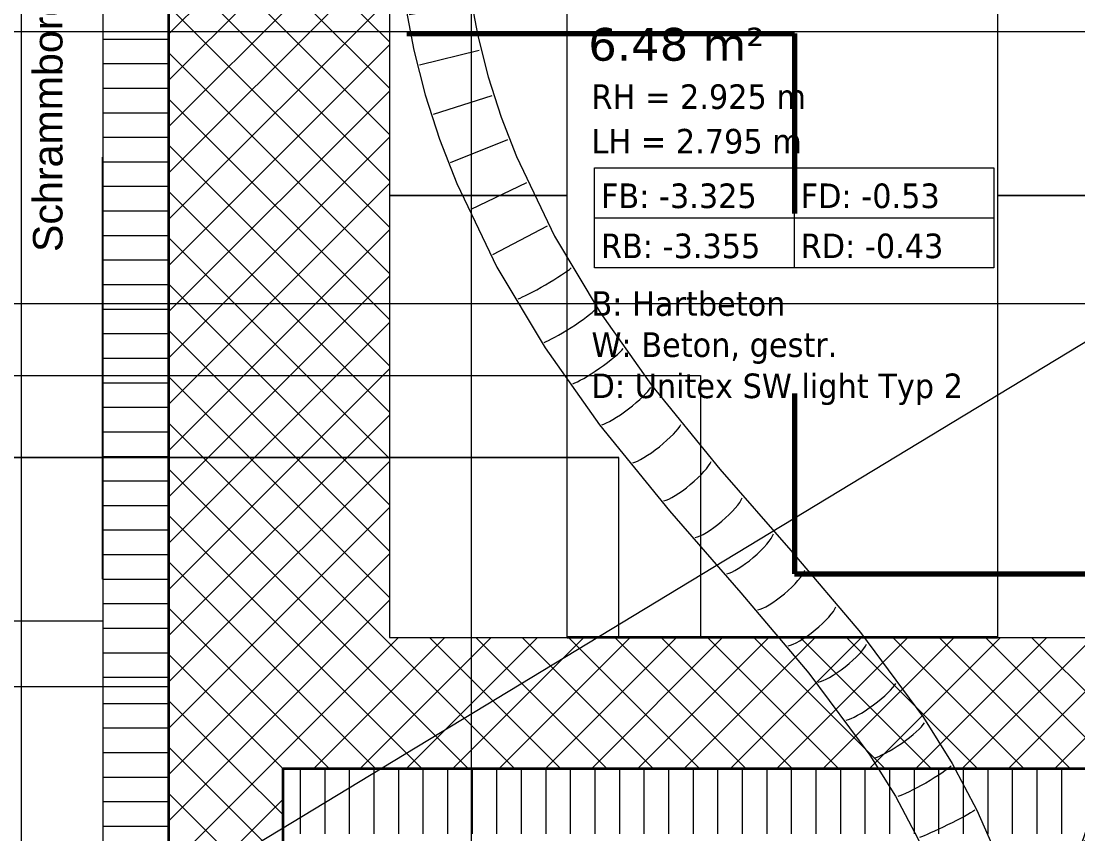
# Model space of a CAD drawing. Extents: x -982 to 937, y -179 to 616.
# Drawn here: x -537.4 to -472.8, y -60.4 to -10.7 of the extents above; entities that cross this region are included whole.
import ezdxf
from ezdxf.lldxf.tags import DXFTag

# ---------------------------------------------------------------- set-up
doc = ezdxf.new("R2010")
doc.units = 0
doc.layers.get('0').update_dxf_attribs({"lineweight": 13})
for name, color, linetype, lineweight in [('A-AREA-____-IDEN', 7, 'Continuous', 5), ('A-DETL-____-HDLN', 7, '_Verdeckte Linien_', 9), ('A-DETL-GENF-HDLN', 7, '_Verdeckte Linien_', 9), ('A-FLOR-____-OVHD', 7, 'Strichpunkt - Fein', 9), ('A-WALL-____-MCUT', 7, 'Continuous', 35), ('A-WALL-____-PATT', 7, 'Continuous', 35), ('E-ELEC-EQPM-OTLN', 7, 'Continuous', 9), ('E-LITE-EQPM-OTLN', 7, 'Continuous', 9), ('S-COLS-____-OTLN', 7, 'Continuous', 9), ('S-GRID-____-OTLN', 7, 'Continuous', 5), ('Text', 7, 'Continuous', 5)]:
    doc.layers.add(name, color=color, linetype=linetype, lineweight=lineweight)
doc.layers.add('EL01_WAN_Röhre Boden', color=7, linetype='Continuous', lineweight=13, true_color=0xff6666)
doc.layers.add('G-____-____-SYMB', color=7, linetype='Strichpunkt - Weit', lineweight=5, true_color=0x008080)
doc.styles.get("Standard").update_dxf_attribs({"font": 'arial.ttf'})
tags = doc.linetypes.add('_Rasterlinie_', pattern=[0.375, 0.2, -0.05, 0.075, -0.05]).pattern_tags.tags
tags[10:11] = [DXFTag(74, 4), DXFTag(75, 0), DXFTag(340, '0'), DXFTag(46, 1.0), DXFTag(50, 0.0), DXFTag(44, 0.0), DXFTag(45, 0.0)]
tags[8:9] = [DXFTag(74, 4), DXFTag(75, 0), DXFTag(340, '0'), DXFTag(46, 1.0), DXFTag(50, 0.0), DXFTag(44, 0.0), DXFTag(45, 0.0)]
tags[6:7] = [DXFTag(74, 4), DXFTag(75, 0), DXFTag(340, '0'), DXFTag(46, 1.0), DXFTag(50, 0.0), DXFTag(44, 0.0), DXFTag(45, 0.0)]
tags[4:5] = [DXFTag(74, 4), DXFTag(75, 0), DXFTag(340, '0'), DXFTag(46, 1.0), DXFTag(50, 0.0), DXFTag(44, 0.0), DXFTag(45, 0.0)]
tags = doc.linetypes.add('_Schnittlinie_', pattern=[0.3, 0.15, -0.05, 0.05, -0.05]).pattern_tags.tags
tags[10:11] = [DXFTag(74, 4), DXFTag(75, 0), DXFTag(340, '0'), DXFTag(46, 1.0), DXFTag(50, 0.0), DXFTag(44, 0.0), DXFTag(45, 0.0)]
tags[8:9] = [DXFTag(74, 4), DXFTag(75, 0), DXFTag(340, '0'), DXFTag(46, 1.0), DXFTag(50, 0.0), DXFTag(44, 0.0), DXFTag(45, 0.0)]
tags[6:7] = [DXFTag(74, 4), DXFTag(75, 0), DXFTag(340, '0'), DXFTag(46, 1.0), DXFTag(50, 0.0), DXFTag(44, 0.0), DXFTag(45, 0.0)]
tags[4:5] = [DXFTag(74, 4), DXFTag(75, 0), DXFTag(340, '0'), DXFTag(46, 1.0), DXFTag(50, 0.0), DXFTag(44, 0.0), DXFTag(45, 0.0)]
tags = doc.linetypes.add('_Verdeckte Linien_', pattern=[0.15, 0.1, -0.05]).pattern_tags.tags
tags[6:7] = [DXFTag(74, 4), DXFTag(75, 0), DXFTag(340, '0'), DXFTag(46, 1.0), DXFTag(50, 0.0), DXFTag(44, 0.0), DXFTag(45, 0.0)]
tags[4:5] = [DXFTag(74, 4), DXFTag(75, 0), DXFTag(340, '0'), DXFTag(46, 1.0), DXFTag(50, 0.0), DXFTag(44, 0.0), DXFTag(45, 0.0)]
tags = doc.linetypes.add('ACAD_ISO03W100', pattern=[30, 12, -18]).pattern_tags.tags
tags[6:7] = [DXFTag(74, 4), DXFTag(75, 0), DXFTag(340, '0'), DXFTag(46, 0.0), DXFTag(50, 0.0), DXFTag(44, 0.0), DXFTag(45, 0.0)]
tags[4:5] = [DXFTag(74, 4), DXFTag(75, 0), DXFTag(340, '0'), DXFTag(46, 0.0), DXFTag(50, 0.0), DXFTag(44, 0.0), DXFTag(45, 0.0)]
tags = doc.linetypes.add('Strichpunkt - Fein', pattern=[0.2, 0.1, -0.05, 0, -0.05]).pattern_tags.tags
tags[10:11] = [DXFTag(74, 4), DXFTag(75, 0), DXFTag(340, '0'), DXFTag(46, 1.0), DXFTag(50, 0.0), DXFTag(44, 0.0), DXFTag(45, 0.0)]
tags[8:9] = [DXFTag(74, 4), DXFTag(75, 0), DXFTag(340, '0'), DXFTag(46, 1.0), DXFTag(50, 0.0), DXFTag(44, 0.0), DXFTag(45, 0.0)]
tags[6:7] = [DXFTag(74, 4), DXFTag(75, 0), DXFTag(340, '0'), DXFTag(46, 1.0), DXFTag(50, 0.0), DXFTag(44, 0.0), DXFTag(45, 0.0)]
tags[4:5] = [DXFTag(74, 4), DXFTag(75, 0), DXFTag(340, '0'), DXFTag(46, 1.0), DXFTag(50, 0.0), DXFTag(44, 0.0), DXFTag(45, 0.0)]
tags = doc.linetypes.add('Strichpunkt - Weit', pattern=[0.5, 0.2, -0.15, 0, -0.15]).pattern_tags.tags
tags[10:11] = [DXFTag(74, 4), DXFTag(75, 0), DXFTag(340, '0'), DXFTag(46, 1.0), DXFTag(50, 0.0), DXFTag(44, 0.0), DXFTag(45, 0.0)]
tags[8:9] = [DXFTag(74, 4), DXFTag(75, 0), DXFTag(340, '0'), DXFTag(46, 1.0), DXFTag(50, 0.0), DXFTag(44, 0.0), DXFTag(45, 0.0)]
tags[6:7] = [DXFTag(74, 4), DXFTag(75, 0), DXFTag(340, '0'), DXFTag(46, 1.0), DXFTag(50, 0.0), DXFTag(44, 0.0), DXFTag(45, 0.0)]
tags[4:5] = [DXFTag(74, 4), DXFTag(75, 0), DXFTag(340, '0'), DXFTag(46, 1.0), DXFTag(50, 0.0), DXFTag(44, 0.0), DXFTag(45, 0.0)]

# ---------------------------------------------------------------- blocks, each defined once
blk = doc.blocks.new('Referenz-A0UJ2GQRXE', base_point=(-954.019, -167.52))
at = {"layer": 'A-AREA-____-IDEN', "color": 0, "linetype": 'Continuous', "ltscale": 0.13}
for p, q in [((-502.336, -19.705), (-477.936, -19.705)), ((-502.336, -25.828), (-502.336, -19.705)), ((-490.136, -19.705), (-490.136, -25.828)), ((-477.936, -19.705), (-477.936, -25.828)), ((-502.336, -22.767), (-477.936, -22.767)), ((-477.936, -25.828), (-502.336, -25.828))]:
    blk.add_line(p, q, dxfattribs=at)
at = {"layer": 'A-DETL-____-HDLN', "color": 0, "linetype": '_Verdeckte Linien_', "ltscale": 0.13}
for p, q in [((-454.259, -11.407), (-553.559, -11.407)), ((-547.559, -32.407), (-495.859, -32.407)), ((-495.859, -32.407), (-495.859, -48.407)), ((-553.559, -37.407), (-500.859, -37.407)), ((-500.859, -37.407), (-547.559, -37.407)), ((-500.859, -37.407), (-504.459, -37.407)), ((-500.859, -48.407), (-500.859, -37.407)), ((-449.259, -56.407), (-500.859, -56.407))]:
    blk.add_line(p, q, dxfattribs=at)
at = {"layer": 'A-DETL-GENF-HDLN', "color": 0, "linetype": '_Verdeckte Linien_', "ltscale": 0.13}
blk.add_line((-178.659, 147.593), (-548.359, -76.407), dxfattribs=at)
at = {"layer": 'A-FLOR-____-OVHD', "color": 0, "linetype": 'Strichpunkt - Fein', "ltscale": 0.13}
for p, q in [((-532.359, -47.407), (-659.459, -47.407)), ((-659.459, -51.407), (-528.359, -51.407))]:
    blk.add_line(p, q, dxfattribs=at)
at = {"layer": 'A-WALL-____-MCUT', "color": 0, "linetype": 'Continuous', "ltscale": 0.35}
for p, q in [((-528.359, 222.793), (-528.359, -146.507)), ((-477.716, -48.407), (-504.002, -48.407)), ((-521.359, -56.407), (-348.259, -56.407)), ((-521.359, -146.507), (-521.359, -56.407))]:
    blk.add_line(p, q, dxfattribs=at)
at = {"layer": 'A-WALL-____-MCUT', "color": 0, "linetype": 'Continuous', "lineweight": 9, "ltscale": 0.13}
blk.add_line((-532.359, 51.455), (-532.359, -146.507), dxfattribs=at)
at = {"layer": 'A-WALL-____-PATT', "color": 0, "linetype": 'Continuous', "lineweight": 9, "ltscale": 0.13}
for p, q in [((-528.359, -11.545), (-514.859, 1.955)), ((-514.859, -12.013), (-528.359, 1.487)), ((-528.359, -14.374), (-514.859, -0.874)), ((-514.859, -14.842), (-528.359, -1.342)), ((-528.359, -17.202), (-514.859, -3.702)), ((-514.859, -17.67), (-528.359, -4.17)), ((-528.359, -20.031), (-514.859, -6.531)), ((-514.859, -20.498), (-528.359, -6.998)), ((-528.359, -22.859), (-514.859, -9.359)), ((-514.859, -23.327), (-528.359, -9.827)), ((-528.359, -11.858), (-532.359, -11.858)), ((-528.359, -25.687), (-514.859, -12.187)), ((-514.859, -26.155), (-528.359, -12.655)), ((-528.359, -13.358), (-532.359, -13.358)), ((-528.359, -14.858), (-532.359, -14.858)), ((-528.359, -28.516), (-514.859, -15.016)), ((-514.859, -28.984), (-528.359, -15.484)), ((-528.359, -16.358), (-532.359, -16.358)), ((-528.359, -17.858), (-532.359, -17.858)), ((-528.359, -31.344), (-514.859, -17.844)), ((-514.859, -31.812), (-528.359, -18.312)), ((-528.359, -19.358), (-532.359, -19.358)), ((-528.359, -20.858), (-532.359, -20.858)), ((-528.359, -34.173), (-514.859, -20.673)), ((-514.859, -34.641), (-528.359, -21.141)), ((-528.359, -22.358), (-532.359, -22.358)), ((-528.359, -23.858), (-532.359, -23.858)), ((-528.359, -37.001), (-514.859, -23.501)), ((-514.859, -37.469), (-528.359, -23.969)), ((-528.359, -25.358), (-532.359, -25.358)), ((-528.359, -39.83), (-514.859, -26.33)), ((-528.359, -26.858), (-532.359, -26.858)), ((-514.859, -40.297), (-528.359, -26.797)), ((-528.359, -28.358), (-532.359, -28.358)), ((-528.359, -42.658), (-514.859, -29.158)), ((-514.859, -43.126), (-528.359, -29.626)), ((-528.359, -29.858), (-532.359, -29.858)), ((-528.359, -31.358), (-532.359, -31.358)), ((-528.359, -45.486), (-514.859, -31.986)), ((-528.359, -32.858), (-532.359, -32.858)), ((-514.859, -45.954), (-528.359, -32.454)), ((-528.359, -34.358), (-532.359, -34.358)), ((-528.359, -48.315), (-514.859, -34.815)), ((-515.234, -48.407), (-528.359, -35.283)), ((-528.359, -35.858), (-532.359, -35.858)), ((-528.359, -37.358), (-532.359, -37.358)), ((-525.623, -48.407), (-514.859, -37.643)), ((-518.063, -48.407), (-528.359, -38.111)), ((-528.359, -38.858), (-532.359, -38.858)), ((-528.359, -40.358), (-532.359, -40.358)), ((-522.794, -48.407), (-514.859, -40.472)), ((-520.891, -48.407), (-528.359, -40.94)), ((-528.359, -41.858), (-532.359, -41.858)), ((-528.359, -43.358), (-532.359, -43.358)), ((-523.72, -48.407), (-528.359, -43.768)), ((-519.966, -48.407), (-514.859, -43.3)), ((-528.359, -44.858), (-532.359, -44.858)), ((-528.359, -46.358), (-532.359, -46.358)), ((-517.138, -48.407), (-514.859, -46.129)), ((-526.548, -48.407), (-528.359, -46.596)), ((-528.359, -47.858), (-532.359, -47.858)), ((-528.359, -51.143), (-525.623, -48.407)), ((-528.359, -53.972), (-522.794, -48.407)), ((-527.966, -56.407), (-519.966, -48.407)), ((-518.548, -56.407), (-526.548, -48.407)), ((-525.138, -56.407), (-517.138, -48.407)), ((-515.72, -56.407), (-523.72, -48.407)), ((-522.309, -56.407), (-514.309, -48.407)), ((-512.891, -56.407), (-520.891, -48.407)), ((-519.481, -56.407), (-511.481, -48.407)), ((-510.063, -56.407), (-518.063, -48.407)), ((-516.652, -56.407), (-508.652, -48.407)), ((-507.234, -56.407), (-515.234, -48.407)), ((-513.824, -56.407), (-505.824, -48.407)), ((-504.406, -56.407), (-512.406, -48.407)), ((-510.996, -56.407), (-502.996, -48.407)), ((-501.578, -56.407), (-509.578, -48.407)), ((-508.167, -56.407), (-500.167, -48.407)), ((-498.749, -56.407), (-506.749, -48.407)), ((-505.339, -56.407), (-497.339, -48.407)), ((-495.921, -56.407), (-503.921, -48.407)), ((-502.51, -56.407), (-494.51, -48.407)), ((-493.092, -56.407), (-501.092, -48.407)), ((-499.682, -56.407), (-491.682, -48.407)), ((-490.264, -56.407), (-498.264, -48.407)), ((-496.853, -56.407), (-488.853, -48.407)), ((-487.435, -56.407), (-495.435, -48.407)), ((-494.025, -56.407), (-486.025, -48.407)), ((-484.607, -56.407), (-492.607, -48.407)), ((-491.197, -56.407), (-483.197, -48.407)), ((-481.779, -56.407), (-489.779, -48.407)), ((-488.368, -56.407), (-480.368, -48.407)), ((-478.95, -56.407), (-486.95, -48.407)), ((-485.54, -56.407), (-477.54, -48.407)), ((-476.122, -56.407), (-484.122, -48.407)), ((-482.711, -56.407), (-474.711, -48.407)), ((-473.293, -56.407), (-481.293, -48.407)), ((-479.883, -56.407), (-471.883, -48.407)), ((-470.465, -56.407), (-478.465, -48.407)), ((-477.054, -56.407), (-469.054, -48.407)), ((-467.636, -56.407), (-475.636, -48.407)), ((-474.226, -56.407), (-466.226, -48.407)), ((-528.359, -49.358), (-532.359, -49.358)), ((-521.377, -56.407), (-528.359, -49.425)), ((-528.359, -50.858), (-532.359, -50.858)), ((-524.205, -56.407), (-528.359, -52.253)), ((-528.359, -52.457), (-532.359, -52.457)), ((-528.359, -53.957), (-532.359, -53.957)), ((-528.359, -55.457), (-532.359, -55.457)), ((-527.033, -56.407), (-528.359, -55.082)), ((-528.359, -56.8), (-527.966, -56.407)), ((-528.359, -59.629), (-525.138, -56.407)), ((-528.359, -62.457), (-522.309, -56.407)), ((-521.359, -62.082), (-527.033, -56.407)), ((-521.359, -59.253), (-524.205, -56.407)), ((-521.359, -56.425), (-521.377, -56.407)), ((-520.319, -56.407), (-520.319, -60.407)), ((-518.819, -56.407), (-518.819, -60.407)), ((-517.319, -56.407), (-517.319, -60.407)), ((-515.819, -56.407), (-515.819, -60.407)), ((-514.319, -56.407), (-514.319, -60.407)), ((-512.819, -56.407), (-512.819, -60.407)), ((-511.319, -56.407), (-511.319, -60.407)), ((-509.819, -56.407), (-509.819, -60.407)), ((-508.319, -56.407), (-508.319, -60.407)), ((-506.819, -56.407), (-506.819, -60.407)), ((-505.319, -56.407), (-505.319, -60.407)), ((-503.819, -56.407), (-503.819, -60.407)), ((-502.319, -56.407), (-502.319, -60.407)), ((-500.819, -56.407), (-500.819, -60.407)), ((-499.319, -56.407), (-499.319, -60.407)), ((-497.819, -56.407), (-497.819, -60.407)), ((-496.319, -56.407), (-496.319, -60.407)), ((-494.819, -56.407), (-494.819, -60.407)), ((-493.319, -56.407), (-493.319, -60.407)), ((-491.819, -56.407), (-491.819, -60.407)), ((-490.319, -56.407), (-490.319, -60.407)), ((-488.819, -56.407), (-488.819, -60.407)), ((-487.319, -56.407), (-487.319, -60.407)), ((-485.819, -56.407), (-485.819, -60.407)), ((-484.319, -56.407), (-484.319, -60.407)), ((-482.819, -56.407), (-482.819, -60.407)), ((-481.319, -56.407), (-481.319, -60.407)), ((-479.819, -56.407), (-479.819, -60.407)), ((-478.319, -56.407), (-478.319, -60.407)), ((-476.819, -56.407), (-476.819, -60.407)), ((-475.319, -56.407), (-475.319, -60.407)), ((-473.819, -56.407), (-473.819, -60.407)), ((-528.359, -56.957), (-532.359, -56.957)), ((-521.359, -64.91), (-528.359, -57.91)), ((-528.359, -58.457), (-532.359, -58.457)), ((-528.359, -65.285), (-521.359, -58.285)), ((-528.359, -59.957), (-532.359, -59.957))]:
    blk.add_line(p, q, dxfattribs=at)
at = {"layer": 'E-ELEC-EQPM-OTLN', "color": 0, "linetype": 'Continuous', "ltscale": 0.13}
for p, q in [((-514.859, 5.593), (-514.859, -21.407)), ((-504.002, -21.407), (-504.002, 5.593)), ((-477.716, 5.593), (-477.716, -21.407)), ((-514.859, -21.407), (-504.002, -21.407)), ((-514.859, -21.407), (-514.859, -48.407)), ((-504.002, -21.407), (-514.859, -21.407)), ((-504.002, -48.407), (-504.002, -21.407)), ((-477.716, -21.407), (-466.859, -21.407)), ((-466.859, -21.407), (-477.716, -21.407)), ((-477.716, -21.407), (-477.716, -48.407)), ((-514.859, -48.407), (-504.002, -48.407)), ((-477.716, -48.407), (-466.859, -48.407))]:
    blk.add_line(p, q, dxfattribs=at)
at = {"layer": 'E-LITE-EQPM-OTLN', "color": 0, "linetype": 'Continuous', "ltscale": 0.13}
for p, q in [((-532.399, -19.055), (-532.359, -19.055)), ((-532.399, -19.055), (-532.359, -19.055)), ((-532.399, -19.055), (-532.399, -44.844)), ((-532.399, -19.45), (-532.399, -19.055)), ((-532.359, -19.45), (-532.399, -19.45)), ((-532.399, -19.45), (-532.399, -44.45)), ((-532.359, -19.45), (-532.399, -19.45)), ((-532.399, -44.45), (-532.399, -19.45)), ((-532.399, -19.45), (-532.399, -44.45)), ((-532.359, -44.45), (-532.399, -44.45)), ((-532.399, -44.844), (-532.399, -44.45)), ((-532.399, -44.45), (-532.359, -44.45)), ((-532.399, -44.844), (-532.359, -44.844)), ((-532.359, -44.844), (-532.399, -44.844))]:
    blk.add_line(p, q, dxfattribs=at)
at = {"layer": 'G-____-____-SYMB', "color": 0, "linetype": '_Schnittlinie_', "lineweight": 70, "ltscale": 0.7}
for p, q in [((-513.81, -11.49), (-490.125, -11.49)), ((-490.125, -11.49), (-490.125, -22.496)), ((-490.125, -33.502), (-490.125, -44.507)), ((-490.125, -44.507), (-450.715, -44.507))]:
    blk.add_line(p, q, dxfattribs=at)
at = {"layer": 'S-COLS-____-OTLN', "color": 0, "linetype": 'Continuous', "ltscale": 0.13}
blk.add_line((-537.359, 33.445), (-537.359, -90.216), dxfattribs=at)
at = {"layer": 'S-GRID-____-OTLN', "color": 0, "linetype": '_Rasterlinie_', "ltscale": 0.13}
for p, q in [((-509.859, -167.52), (-509.859, 592.593)), ((-948.537, -28.007), (290.332, -28.007))]:
    blk.add_line(p, q, dxfattribs=at)
at = {"layer": 'A-AREA-____-IDEN', "color": 0, "linetype": 'Continuous', "ltscale": 0.13, "attachment_point": 1}
for s, insert, char_height in [('{\\fVerdana;6.48 m²}', (-502.72, -11.158), 2), ('{\\W0.9;\\fVerdana;RH = 2.925 m}', (-502.522, -14.607), 1.5), ('{\\W0.9;\\fVerdana;LH = 2.795 m}', (-502.522, -17.329), 1.5), ('{\\W0.9;\\fVerdana;FB: -3.325}', (-501.945, -20.665), 1.5), ('{\\W0.9;\\fVerdana;FD: -0.53}', (-489.745, -20.665), 1.5), ('{\\W0.9;\\fVerdana;RB: -3.355}', (-501.945, -23.726), 1.5), ('{\\W0.9;\\fVerdana;RD: -0.43}', (-489.745, -23.726), 1.5), ('{\\W0.9;\\fVerdana;B: Hartbeton}', (-502.522, -27.25), 1.5), ('{\\W0.9;\\fVerdana;W: Beton, gestr.}', (-502.522, -29.764), 1.5), ('{\\W0.9;\\fVerdana;D: Unitex SW light Typ 2}', (-502.522, -32.278), 1.5)]:
    blk.add_mtext(s, dxfattribs=dict(at, insert=insert, char_height=char_height))
at = {"layer": 'Text', "color": 0, "linetype": 'Continuous', "ltscale": 0.13, "insert": (-536.633, -24.854), "char_height": 1.8, "attachment_point": 1, "rotation": 90}
blk.add_mtext('{\\fArial;Schrammbord h=10cm}', dxfattribs=at)
blk = doc.blocks.new('Flexrohr-A0UJ2GXNXE', base_point=(-475.67, -73.437))
at = {"color": 0, "linetype": 'ByBlock', "lineweight": -2, "ltscale": 0.13}
for p, q in [((-471.328, -45.943), (-467.328, -45.943)), ((-471.328, -45.943), (-471.321, -46.618)), ((-467.328, -45.943), (-467.322, -46.539)), ((-471.321, -46.618), (-471.302, -47.269)), ((-467.322, -46.539), (-467.305, -47.119)), ((-471.302, -47.269), (-471.273, -47.895)), ((-467.305, -47.119), (-467.278, -47.688)), ((-467.278, -47.688), (-467.244, -48.248)), ((-471.273, -47.895), (-471.236, -48.497)), ((-467.244, -48.248), (-467.204, -48.8)), ((-471.236, -48.497), (-471.194, -49.077)), ((-467.204, -48.8), (-467.16, -49.346)), ((-471.194, -49.077), (-471.149, -49.639)), ((-471.149, -49.639), (-471.103, -50.183)), ((-467.16, -49.346), (-467.115, -49.887)), ((-471.103, -50.183), (-471.058, -50.713)), ((-467.115, -49.887), (-467.069, -50.424)), ((-471.058, -50.713), (-471.016, -51.228)), ((-467.069, -50.424), (-467.025, -50.96)), ((-467.025, -50.96), (-466.969, -51.756)), ((-471.016, -51.228), (-470.962, -51.989)), ((-470.962, -51.989), (-470.926, -52.709)), ((-466.969, -51.756), (-466.929, -52.579)), ((-470.926, -52.709), (-470.927, -54.176)), ((-466.929, -52.579), (-466.933, -54.204)), ((-470.927, -54.176), (-471.07, -55.656)), ((-466.933, -54.204), (-467.097, -55.903)), ((-471.07, -55.656), (-471.2, -56.375)), ((-467.097, -55.903), (-467.279, -56.912)), ((-471.2, -56.375), (-471.382, -57.163)), ((-471.382, -57.163), (-471.605, -57.983)), ((-467.279, -56.912), (-467.508, -57.899)), ((-471.605, -57.983), (-471.864, -58.838)), ((-467.508, -57.899), (-467.78, -58.896)), ((-471.864, -58.838), (-472.155, -59.726)), ((-467.78, -58.896), (-468.086, -59.898)), ((-472.155, -59.726), (-472.472, -60.646)), ((-468.086, -59.898), (-468.416, -60.903)), ((-472.472, -60.646), (-472.808, -61.595)), ((-472.447, -60.814), (-468.899, -62.056)), ((-468.416, -60.903), (-468.762, -61.908)), ((-472.808, -61.595), (-473.155, -62.571)), ((-468.762, -61.908), (-469.117, -62.912)), ((-473.155, -62.571), (-473.509, -63.575)), ((-469.117, -62.912), (-469.475, -63.915)), ((-473.509, -63.575), (-474.03, -65.116)), ((-469.475, -63.915), (-469.826, -64.912)), ((-474.03, -65.116), (-474.533, -66.75)), ((-469.826, -64.912), (-470.33, -66.404)), ((-470.33, -66.404), (-470.773, -67.832)), ((-474.533, -66.75), (-475.289, -69.937)), ((-470.773, -67.832), (-471.479, -70.806)), ((-475.289, -69.937), (-475.532, -71.703)), ((-471.479, -70.806), (-471.656, -72.116)), ((-475.532, -71.703), (-475.617, -73.437)), ((-471.656, -72.116), (-471.723, -73.437)), ((-475.525, -72.904), (-471.767, -73.013)), ((-475.67, -73.437), (-471.67, -73.437))]:
    blk.add_line(p, q, dxfattribs=at)
for centre, major_axis, ratio in [((-469.209, -48.807), (-1.995, -0.147), 0.464287), ((-469.01, -51.249), (-1.995, -0.144), 0.64454), ((-468.929, -53.508), (-2, 0.044), 0.636543), ((-469.105, -55.9), (-1.981, 0.273), 0.526649), ((-471.673, -64.26), (1.892, -0.65), 0.083744), ((-472.593, -67.097), (1.931, -0.519), 0.11587), ((-473.294, -69.993), (1.957, -0.412), 0.106754)]:
    blk.add_ellipse(centre, major_axis=major_axis, ratio=ratio, start_param=0.348166, end_param=2.793427, dxfattribs=at)
at = {"color": 0, "linetype": 'ByBlock', "lineweight": -2, "ltscale": 0.13, "extrusion": (0, 0, -1)}
blk.add_ellipse((-469.745, -58.611), major_axis=(1.919, -0.564), ratio=0.228107, start_param=0.348166, end_param=2.793427, dxfattribs=at)
blk = doc.blocks.new('Flexrohr-A0UJ2H33XE', base_point=(-514.329, -73.437))
at = {"color": 0, "linetype": 'ByBlock', "lineweight": -2, "ltscale": 0.13}
for p, q in [((-514.329, -4.06), (-510.329, -4.06)), ((-514.329, -4.06), (-514.219, -6.906)), ((-510.329, -4.06), (-510.23, -6.602)), ((-514.219, -6.906), (-513.897, -9.724)), ((-514.063, -7.214), (-510.317, -6.898)), ((-510.23, -6.602), (-509.942, -9.131)), ((-509.942, -9.131), (-509.473, -11.646)), ((-513.897, -9.724), (-513.379, -12.508)), ((-513.662, -10.338), (-509.953, -9.723)), ((-509.473, -11.646), (-508.834, -14.143)), ((-513.379, -12.508), (-512.677, -15.253)), ((-513.025, -13.412), (-509.372, -12.521)), ((-508.834, -14.143), (-508.035, -16.619)), ((-512.677, -15.253), (-511.805, -17.956)), ((-512.175, -16.422), (-508.592, -15.282)), ((-508.035, -16.619), (-507.106, -19.024)), ((-511.805, -17.956), (-510.756, -20.66)), ((-511.124, -19.384), (-507.639, -17.973)), ((-507.106, -19.024), (-504.778, -23.883)), ((-509.872, -22.229), (-506.476, -20.614)), ((-510.756, -20.66), (-508.303, -25.774)), ((-508.543, -24.997), (-505.212, -23.252)), ((-504.778, -23.883), (-502.001, -28.538)), ((-508.303, -25.774), (-505.356, -30.717)), ((-502.001, -28.538), (-498.847, -32.998)), ((-505.356, -30.717), (-502.031, -35.418)), ((-498.847, -32.998), (-494.686, -38.113)), ((-502.031, -35.418), (-497.757, -40.675)), ((-494.686, -38.113), (-490.349, -43.092)), ((-497.757, -40.675), (-493.396, -45.682)), ((-490.349, -43.092), (-486.097, -48.111)), ((-493.396, -45.682), (-489.236, -50.591)), ((-486.097, -48.111), (-482.24, -53.299)), ((-489.236, -50.591), (-485.513, -55.598)), ((-482.24, -53.299), (-480.49, -56.098)), ((-485.513, -55.598), (-483.954, -58.097)), ((-480.49, -56.098), (-478.982, -58.957)), ((-483.954, -58.097), (-482.568, -60.727)), ((-478.982, -58.957), (-478.087, -60.986)), ((-482.568, -60.727), (-481.795, -62.481)), ((-478.087, -60.986), (-477.325, -63.059)), ((-481.411, -63.185), (-477.888, -61.87)), ((-481.795, -62.481), (-481.124, -64.305)), ((-477.325, -63.059), (-476.711, -65.15)), ((-481.124, -64.305), (-480.559, -66.238)), ((-476.711, -65.15), (-476.587, -65.647)), ((-476.587, -65.647), (-476.483, -66.093)), ((-480.559, -66.238), (-480.478, -66.572)), ((-476.483, -66.093), (-476.384, -66.548)), ((-480.478, -66.572), (-480.387, -66.963)), ((-480.387, -66.963), (-480.303, -67.35)), ((-476.384, -66.548), (-476.251, -67.217)), ((-480.303, -67.35), (-480.182, -67.952)), ((-476.251, -67.217), (-476.127, -67.917)), ((-480.182, -67.952), (-480.079, -68.532)), ((-476.127, -67.917), (-475.93, -69.269)), ((-480.079, -68.532), (-479.899, -69.763)), ((-475.93, -69.269), (-475.786, -70.652)), ((-479.899, -69.763), (-479.772, -70.985)), ((-479.772, -70.985), (-479.695, -72.212)), ((-475.786, -70.652), (-475.699, -72.043)), ((-479.695, -72.212), (-479.67, -73.437)), ((-475.699, -72.043), (-475.67, -73.437)), ((-479.67, -73.437), (-475.67, -73.437))]:
    blk.add_line(p, q, dxfattribs=at)
for centre, major_axis, ratio in [((-505.407, -26.729), (-1.73, -1.004), 0.072561), ((-503.874, -29.299), (-1.683, -1.081), 0.097854), ((-502.18, -31.746), (-1.638, -1.148), 0.129997), ((-500.462, -34.176), (-1.59, -1.213), 0.162845), ((-498.607, -36.461), (-1.564, -1.246), 0.184654), ((-496.749, -38.745), (-1.538, -1.279), 0.206156), ((-494.849, -40.97), (-1.526, -1.293), 0.218605), ((-492.933, -43.17), (-1.52, -1.3), 0.227498), ((-491.03, -45.382), (-1.527, -1.292), 0.22865), ((-489.144, -47.608), (-1.549, -1.265), 0.220189), ((-487.286, -49.863), (-1.573, -1.235), 0.209557), ((-485.529, -52.225), (-1.606, -1.191), 0.191189), ((-483.784, -54.597), (-1.642, -1.142), 0.169906), ((-478.729, -65.373), (1.92, 0.561), 0.091775)]:
    blk.add_ellipse(centre, major_axis=major_axis, ratio=ratio, start_param=0.348166, end_param=2.793427, dxfattribs=at)
at = {"color": 0, "linetype": 'ByBlock', "lineweight": -2, "ltscale": 0.13, "extrusion": (0, 0, -1)}
for centre, major_axis, ratio in [((-482.211, -57.12), (1.734, 0.996), 0.104244), ((-480.815, -59.766), (1.793, 0.886), 0.053849), ((-478.096, -68.274), (-1.976, -0.307), 0.150275), ((-477.753, -71.225), (-1.995, -0.14), 0.096197)]:
    blk.add_ellipse(centre, major_axis=major_axis, ratio=ratio, start_param=0.348166, end_param=2.793427, dxfattribs=at)

msp = doc.modelspace()

# ---------------------------------------------------------------- block references
at = {"color": 9, "lineweight": 25, "ltscale": 0.25, "true_color": 0xc0c0c0}
msp.add_blockref('Referenz-A0UJ2GQRXE', (-954.019, -167.52), dxfattribs=at)
at = {"layer": 'EL01_WAN_Röhre Boden', "color": 1, "linetype": 'ACAD_ISO03W100', "ltscale": 1.3, "true_color": 0xff0000}
for name, p in [('Flexrohr-A0UJ2H33XE', (-514.329, -73.437)), ('Flexrohr-A0UJ2GXNXE', (-475.67, -73.437))]:
    msp.add_blockref(name, p, dxfattribs=at)

doc.saveas('drawing.dxf')
